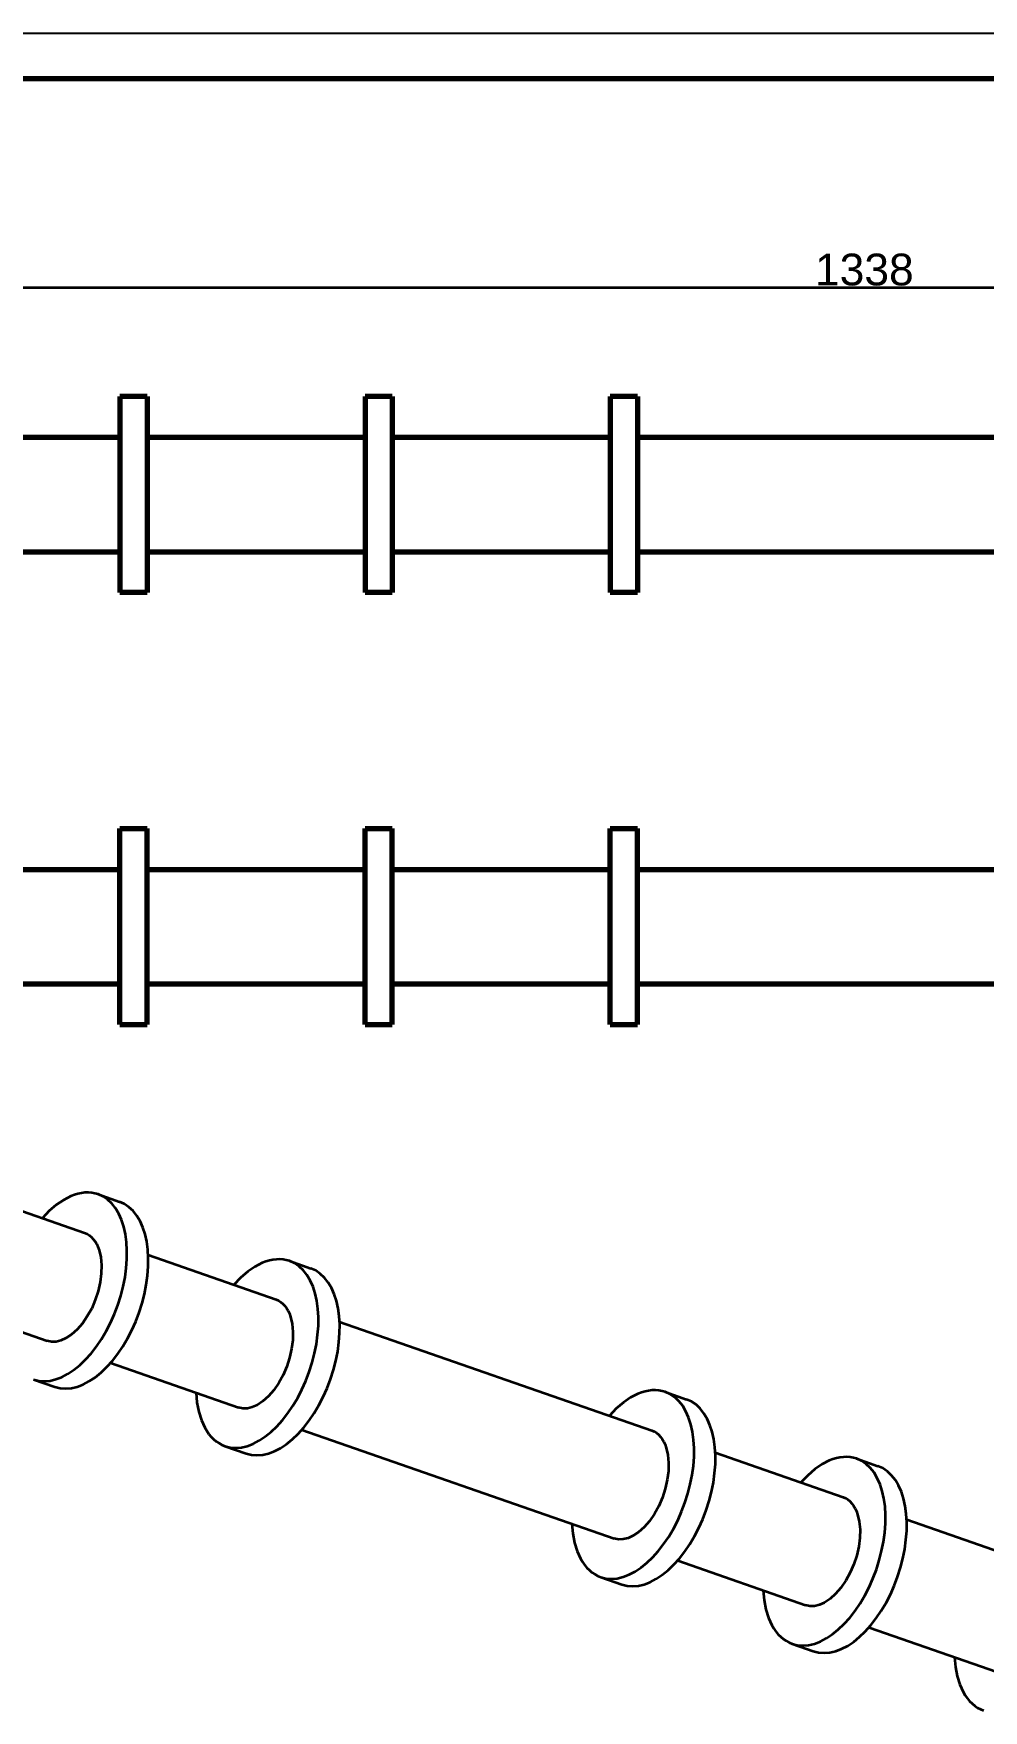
# Model space of a CAD drawing. Header units: millimetres. Extents: x 0 to 420, y 0 to 297.
# Drawn here: x 107.3 to 211.9, y 112.2 to 297 of the extents above; entities that cross this region are included whole.
import ezdxf
from ezdxf.enums import TextEntityAlignment as Align

# ---------------------------------------------------------------- set-up
doc = ezdxf.new("R2010")
doc.units = ezdxf.units.MM
doc.linetypes.add('DASHED', pattern=[1.524, 1.27, -0.254])
doc.styles.add('GOST', font='Arial')

msp = doc.modelspace()

# ---------------------------------------------------------------- linework, layer by layer
at = {"color": 7, "lineweight": 35}
msp.add_line((65, 269), (332.6, 269), dxfattribs=at)
at = {"color": 1, "lineweight": 70}
for p, q in [((116.8, 257), (116.8, 256.93)), ((119.8, 257), (116.8, 257)), ((116.8, 256.93), (116.8, 256.73)), ((119.8, 257), (119.8, 256.93)), ((119.8, 256.93), (119.8, 256.73)), ((143.8, 257), (143.8, 256.93)), ((146.8, 257), (143.8, 257)), ((143.8, 256.93), (143.8, 256.73)), ((146.8, 257), (146.8, 256.93)), ((146.8, 256.93), (146.8, 256.73)), ((170.8, 257), (170.8, 256.93)), ((173.8, 257), (170.8, 257)), ((170.8, 256.93), (170.8, 256.73)), ((173.8, 257), (173.8, 256.93)), ((173.8, 256.93), (173.8, 256.73)), ((116.8, 256.73), (116.8, 256.39)), ((116.8, 256.39), (116.8, 255.93)), ((116.8, 255.93), (116.8, 255.34)), ((116.8, 255.34), (116.8, 254.64)), ((119.8, 256.73), (119.8, 256.39)), ((119.8, 256.39), (119.8, 255.93)), ((119.8, 255.93), (119.8, 255.34)), ((119.8, 255.34), (119.8, 254.64)), ((143.8, 256.73), (143.8, 256.39)), ((143.8, 256.39), (143.8, 255.93)), ((143.8, 255.93), (143.8, 255.34)), ((143.8, 255.34), (143.8, 254.64)), ((146.8, 256.73), (146.8, 256.39)), ((146.8, 256.39), (146.8, 255.93)), ((146.8, 255.93), (146.8, 255.34)), ((146.8, 255.34), (146.8, 254.64)), ((170.8, 256.73), (170.8, 256.39)), ((170.8, 256.39), (170.8, 255.93)), ((170.8, 255.93), (170.8, 255.34)), ((170.8, 255.34), (170.8, 254.64)), ((173.8, 256.73), (173.8, 256.39)), ((173.8, 256.39), (173.8, 255.93)), ((173.8, 255.93), (173.8, 255.34)), ((173.8, 255.34), (173.8, 254.64)), ((116.8, 254.64), (116.8, 253.84)), ((116.8, 253.84), (116.8, 252.93)), ((119.8, 254.64), (119.8, 253.84)), ((119.8, 253.84), (119.8, 252.93)), ((143.8, 254.64), (143.8, 253.84)), ((143.8, 253.84), (143.8, 252.93)), ((146.8, 254.64), (146.8, 253.84)), ((146.8, 253.84), (146.8, 252.93)), ((170.8, 254.64), (170.8, 253.84)), ((170.8, 253.84), (170.8, 252.93)), ((173.8, 254.64), (173.8, 253.84)), ((173.8, 253.84), (173.8, 252.93)), ((116.8, 252.5), (92.8, 252.5)), ((116.8, 252.93), (116.8, 251.95)), ((116.8, 251.95), (116.8, 250.89)), ((119.8, 252.93), (119.8, 251.95)), ((143.8, 252.5), (119.8, 252.5)), ((119.8, 251.95), (119.8, 250.89)), ((143.8, 252.93), (143.8, 251.95)), ((143.8, 251.95), (143.8, 250.89)), ((146.8, 252.93), (146.8, 251.95)), ((170.8, 252.5), (146.8, 252.5)), ((146.8, 251.95), (146.8, 250.89)), ((170.8, 252.93), (170.8, 251.95)), ((170.8, 251.95), (170.8, 250.89)), ((173.8, 252.93), (173.8, 251.95)), ((223.8, 252.5), (173.8, 252.5)), ((173.8, 251.95), (173.8, 250.89)), ((116.8, 250.89), (116.8, 249.77)), ((116.8, 249.77), (116.8, 248.6)), ((119.8, 250.89), (119.8, 249.77)), ((119.8, 249.77), (119.8, 248.6)), ((143.8, 250.89), (143.8, 249.77)), ((143.8, 249.77), (143.8, 248.6)), ((146.8, 250.89), (146.8, 249.77)), ((146.8, 249.77), (146.8, 248.6)), ((170.8, 250.89), (170.8, 249.77)), ((170.8, 249.77), (170.8, 248.6)), ((173.8, 250.89), (173.8, 249.77)), ((173.8, 249.77), (173.8, 248.6)), ((116.8, 248.6), (116.8, 247.41)), ((119.8, 248.6), (119.8, 247.41)), ((143.8, 248.6), (143.8, 247.41)), ((146.8, 248.6), (146.8, 247.41)), ((170.8, 248.6), (170.8, 247.41)), ((173.8, 248.6), (173.8, 247.41)), ((116.8, 247.41), (116.8, 246.2)), ((116.8, 246.2), (116.8, 244.99)), ((119.8, 247.41), (119.8, 246.2)), ((119.8, 246.2), (119.8, 244.99)), ((143.8, 247.41), (143.8, 246.2)), ((143.8, 246.2), (143.8, 244.99)), ((146.8, 247.41), (146.8, 246.2)), ((146.8, 246.2), (146.8, 244.99)), ((170.8, 247.41), (170.8, 246.2)), ((170.8, 246.2), (170.8, 244.99)), ((173.8, 247.41), (173.8, 246.2)), ((173.8, 246.2), (173.8, 244.99)), ((116.8, 244.99), (116.8, 243.8)), ((119.8, 244.99), (119.8, 243.8)), ((143.8, 244.99), (143.8, 243.8)), ((146.8, 244.99), (146.8, 243.8)), ((170.8, 244.99), (170.8, 243.8)), ((173.8, 244.99), (173.8, 243.8)), ((116.8, 243.8), (116.8, 242.63)), ((116.8, 242.63), (116.8, 241.51)), ((119.8, 243.8), (119.8, 242.63)), ((119.8, 242.63), (119.8, 241.51)), ((143.8, 243.8), (143.8, 242.63)), ((143.8, 242.63), (143.8, 241.51)), ((146.8, 243.8), (146.8, 242.63)), ((146.8, 242.63), (146.8, 241.51)), ((170.8, 243.8), (170.8, 242.63)), ((170.8, 242.63), (170.8, 241.51)), ((173.8, 243.8), (173.8, 242.63)), ((173.8, 242.63), (173.8, 241.51)), ((116.8, 241.51), (116.8, 240.45)), ((116.8, 240.45), (116.8, 239.47)), ((119.8, 241.51), (119.8, 240.45)), ((119.8, 240.45), (119.8, 239.47)), ((143.8, 241.51), (143.8, 240.45)), ((143.8, 240.45), (143.8, 239.47)), ((146.8, 241.51), (146.8, 240.45)), ((146.8, 240.45), (146.8, 239.47)), ((170.8, 241.51), (170.8, 240.45)), ((170.8, 240.45), (170.8, 239.47)), ((173.8, 241.51), (173.8, 240.45)), ((173.8, 240.45), (173.8, 239.47)), ((92.8, 239.9), (116.8, 239.9)), ((116.8, 239.47), (116.8, 238.56)), ((116.8, 238.56), (116.8, 237.76)), ((119.8, 239.9), (143.8, 239.9)), ((119.8, 239.47), (119.8, 238.56)), ((119.8, 238.56), (119.8, 237.76)), ((143.8, 239.47), (143.8, 238.56)), ((143.8, 238.56), (143.8, 237.76)), ((146.8, 239.9), (170.8, 239.9)), ((146.8, 239.47), (146.8, 238.56)), ((146.8, 238.56), (146.8, 237.76)), ((170.8, 239.47), (170.8, 238.56)), ((170.8, 238.56), (170.8, 237.76)), ((173.8, 239.9), (223.8, 239.9)), ((173.8, 239.47), (173.8, 238.56)), ((173.8, 238.56), (173.8, 237.76)), ((116.8, 237.76), (116.8, 237.06)), ((116.8, 237.06), (116.8, 236.47)), ((119.8, 237.76), (119.8, 237.06)), ((119.8, 237.06), (119.8, 236.47)), ((143.8, 237.76), (143.8, 237.06)), ((143.8, 237.06), (143.8, 236.47)), ((146.8, 237.76), (146.8, 237.06)), ((146.8, 237.06), (146.8, 236.47)), ((170.8, 237.76), (170.8, 237.06)), ((170.8, 237.06), (170.8, 236.47)), ((173.8, 237.76), (173.8, 237.06)), ((173.8, 237.06), (173.8, 236.47)), ((116.8, 236.47), (116.8, 236.01)), ((116.8, 236.01), (116.8, 235.67)), ((116.8, 235.67), (116.8, 235.47)), ((116.8, 235.47), (116.8, 235.4)), ((119.8, 235.4), (116.8, 235.4)), ((119.8, 236.47), (119.8, 236.01)), ((119.8, 236.01), (119.8, 235.67)), ((119.8, 235.67), (119.8, 235.47)), ((119.8, 235.47), (119.8, 235.4)), ((143.8, 236.47), (143.8, 236.01)), ((143.8, 236.01), (143.8, 235.67)), ((143.8, 235.67), (143.8, 235.47)), ((143.8, 235.47), (143.8, 235.4)), ((146.8, 235.4), (143.8, 235.4)), ((146.8, 236.47), (146.8, 236.01)), ((146.8, 236.01), (146.8, 235.67)), ((146.8, 235.67), (146.8, 235.47)), ((146.8, 235.47), (146.8, 235.4)), ((170.8, 236.47), (170.8, 236.01)), ((170.8, 236.01), (170.8, 235.67)), ((170.8, 235.67), (170.8, 235.47)), ((170.8, 235.47), (170.8, 235.4)), ((173.8, 235.4), (170.8, 235.4)), ((173.8, 236.47), (173.8, 236.01)), ((173.8, 236.01), (173.8, 235.67)), ((173.8, 235.67), (173.8, 235.47)), ((173.8, 235.47), (173.8, 235.4)), ((116.8, 209.13), (116.8, 209.4)), ((116.8, 209.4), (119.8, 209.4)), ((116.8, 208.33), (116.8, 209.13)), ((119.8, 209.13), (119.8, 209.4)), ((119.8, 208.33), (119.8, 209.13)), ((143.8, 209.13), (143.8, 209.4)), ((143.8, 209.4), (146.8, 209.4)), ((143.8, 208.33), (143.8, 209.13)), ((146.8, 209.13), (146.8, 209.4)), ((146.8, 208.33), (146.8, 209.13)), ((170.8, 209.13), (170.8, 209.4)), ((170.8, 209.4), (173.8, 209.4)), ((170.8, 208.33), (170.8, 209.13)), ((173.8, 209.13), (173.8, 209.4)), ((173.8, 208.33), (173.8, 209.13)), ((116.8, 207.04), (116.8, 208.33)), ((116.8, 205.33), (116.8, 207.04)), ((119.8, 207.04), (119.8, 208.33)), ((119.8, 205.33), (119.8, 207.04)), ((143.8, 207.04), (143.8, 208.33)), ((143.8, 205.33), (143.8, 207.04)), ((146.8, 207.04), (146.8, 208.33)), ((146.8, 205.33), (146.8, 207.04)), ((170.8, 207.04), (170.8, 208.33)), ((170.8, 205.33), (170.8, 207.04)), ((173.8, 207.04), (173.8, 208.33)), ((173.8, 205.33), (173.8, 207.04)), ((116.8, 203.29), (116.8, 205.33)), ((119.8, 203.29), (119.8, 205.33)), ((143.8, 203.29), (143.8, 205.33)), ((146.8, 203.29), (146.8, 205.33)), ((170.8, 203.29), (170.8, 205.33)), ((173.8, 203.29), (173.8, 205.33)), ((92.8, 204.9), (116.8, 204.9)), ((116.8, 201), (116.8, 203.29)), ((119.8, 204.9), (143.8, 204.9)), ((119.8, 201), (119.8, 203.29)), ((143.8, 201), (143.8, 203.29)), ((146.8, 204.9), (170.8, 204.9)), ((146.8, 201), (146.8, 203.29)), ((170.8, 201), (170.8, 203.29)), ((173.8, 204.9), (223.8, 204.9)), ((173.8, 201), (173.8, 203.29)), ((116.8, 198.6), (116.8, 201)), ((119.8, 198.6), (119.8, 201)), ((143.8, 198.6), (143.8, 201)), ((146.8, 198.6), (146.8, 201)), ((170.8, 198.6), (170.8, 201)), ((173.8, 198.6), (173.8, 201)), ((116.8, 196.2), (116.8, 198.6)), ((119.8, 196.2), (119.8, 198.6)), ((143.8, 196.2), (143.8, 198.6)), ((146.8, 196.2), (146.8, 198.6)), ((170.8, 196.2), (170.8, 198.6)), ((173.8, 196.2), (173.8, 198.6)), ((116.8, 193.91), (116.8, 196.2)), ((119.8, 193.91), (119.8, 196.2)), ((143.8, 193.91), (143.8, 196.2)), ((146.8, 193.91), (146.8, 196.2)), ((170.8, 193.91), (170.8, 196.2)), ((173.8, 193.91), (173.8, 196.2)), ((92.8, 192.3), (116.8, 192.3)), ((116.8, 191.87), (116.8, 193.91)), ((119.8, 191.87), (119.8, 193.91)), ((119.8, 192.3), (143.8, 192.3)), ((143.8, 191.87), (143.8, 193.91)), ((146.8, 191.87), (146.8, 193.91)), ((146.8, 192.3), (170.8, 192.3)), ((170.8, 191.87), (170.8, 193.91)), ((173.8, 191.87), (173.8, 193.91)), ((173.8, 192.3), (223.8, 192.3)), ((116.8, 190.16), (116.8, 191.87)), ((119.8, 190.16), (119.8, 191.87)), ((143.8, 190.16), (143.8, 191.87)), ((146.8, 190.16), (146.8, 191.87)), ((170.8, 190.16), (170.8, 191.87)), ((173.8, 190.16), (173.8, 191.87)), ((116.8, 188.87), (116.8, 190.16)), ((116.8, 188.07), (116.8, 188.87)), ((119.8, 188.87), (119.8, 190.16)), ((119.8, 188.07), (119.8, 188.87)), ((143.8, 188.87), (143.8, 190.16)), ((143.8, 188.07), (143.8, 188.87)), ((146.8, 188.87), (146.8, 190.16)), ((146.8, 188.07), (146.8, 188.87)), ((170.8, 188.87), (170.8, 190.16)), ((170.8, 188.07), (170.8, 188.87)), ((173.8, 188.87), (173.8, 190.16)), ((173.8, 188.07), (173.8, 188.87)), ((116.8, 187.8), (116.8, 188.07)), ((116.8, 187.8), (119.8, 187.8)), ((119.8, 187.8), (119.8, 188.07)), ((143.8, 187.8), (143.8, 188.07)), ((143.8, 187.8), (146.8, 187.8)), ((146.8, 187.8), (146.8, 188.07)), ((170.8, 187.8), (170.8, 188.07)), ((170.8, 187.8), (173.8, 187.8)), ((173.8, 187.8), (173.8, 188.07))]:
    msp.add_line(p, q, dxfattribs=at)
at = {"color": 5, "linetype": 'DASHED', "lineweight": 35}
for p, q in [((116.8, 256.73), (116.8, 257)), ((119.8, 256.73), (119.8, 257)), ((143.8, 256.73), (143.8, 257)), ((146.8, 256.73), (146.8, 257)), ((170.8, 256.73), (170.8, 257)), ((173.8, 256.73), (173.8, 257)), ((116.8, 255.93), (116.8, 256.73)), ((116.8, 254.64), (116.8, 255.93)), ((119.8, 255.93), (119.8, 256.73)), ((119.8, 254.64), (119.8, 255.93)), ((143.8, 255.93), (143.8, 256.73)), ((143.8, 254.64), (143.8, 255.93)), ((146.8, 255.93), (146.8, 256.73)), ((146.8, 254.64), (146.8, 255.93)), ((170.8, 255.93), (170.8, 256.73)), ((170.8, 254.64), (170.8, 255.93)), ((173.8, 255.93), (173.8, 256.73)), ((173.8, 254.64), (173.8, 255.93)), ((116.8, 252.93), (116.8, 254.64)), ((119.8, 252.93), (119.8, 254.64)), ((143.8, 252.93), (143.8, 254.64)), ((146.8, 252.93), (146.8, 254.64)), ((170.8, 252.93), (170.8, 254.64)), ((173.8, 252.93), (173.8, 254.64)), ((116.8, 250.89), (116.8, 252.93)), ((116.8, 252.34), (116.8, 252.5)), ((116.8, 252.5), (116.8, 252.34)), ((116.8, 251.88), (116.8, 252.34)), ((116.8, 252.34), (116.8, 251.88)), ((116.8, 251.13), (116.8, 251.88)), ((116.8, 251.88), (116.8, 251.13)), ((119.8, 250.89), (119.8, 252.93)), ((119.8, 252.34), (119.8, 252.5)), ((119.8, 252.5), (119.8, 252.34)), ((119.8, 251.88), (119.8, 252.34)), ((119.8, 252.34), (119.8, 251.88)), ((119.8, 251.13), (119.8, 251.88)), ((119.8, 251.88), (119.8, 251.13)), ((143.8, 250.89), (143.8, 252.93)), ((143.8, 252.34), (143.8, 252.5)), ((143.8, 252.5), (143.8, 252.34)), ((143.8, 251.88), (143.8, 252.34)), ((143.8, 252.34), (143.8, 251.88)), ((143.8, 251.13), (143.8, 251.88)), ((143.8, 251.88), (143.8, 251.13)), ((146.8, 250.89), (146.8, 252.93)), ((146.8, 252.34), (146.8, 252.5)), ((146.8, 252.5), (146.8, 252.34)), ((146.8, 251.88), (146.8, 252.34)), ((146.8, 252.34), (146.8, 251.88)), ((146.8, 251.13), (146.8, 251.88)), ((146.8, 251.88), (146.8, 251.13)), ((170.8, 250.89), (170.8, 252.93)), ((170.8, 252.34), (170.8, 252.5)), ((170.8, 252.5), (170.8, 252.34)), ((170.8, 251.88), (170.8, 252.34)), ((170.8, 252.34), (170.8, 251.88)), ((170.8, 251.13), (170.8, 251.88)), ((170.8, 251.88), (170.8, 251.13)), ((173.8, 250.89), (173.8, 252.93)), ((173.8, 252.34), (173.8, 252.5)), ((173.8, 252.5), (173.8, 252.34)), ((173.8, 251.88), (173.8, 252.34)), ((173.8, 252.34), (173.8, 251.88)), ((173.8, 251.13), (173.8, 251.88)), ((173.8, 251.88), (173.8, 251.13)), ((116.8, 250.13), (116.8, 251.13)), ((116.8, 251.13), (116.8, 250.13)), ((116.8, 248.6), (116.8, 250.89)), ((116.8, 248.93), (116.8, 250.13)), ((116.8, 250.13), (116.8, 248.93)), ((119.8, 250.13), (119.8, 251.13)), ((119.8, 251.13), (119.8, 250.13)), ((119.8, 248.6), (119.8, 250.89)), ((119.8, 248.93), (119.8, 250.13)), ((119.8, 250.13), (119.8, 248.93)), ((143.8, 250.13), (143.8, 251.13)), ((143.8, 251.13), (143.8, 250.13)), ((143.8, 248.6), (143.8, 250.89)), ((143.8, 248.93), (143.8, 250.13)), ((143.8, 250.13), (143.8, 248.93)), ((146.8, 250.13), (146.8, 251.13)), ((146.8, 251.13), (146.8, 250.13)), ((146.8, 248.6), (146.8, 250.89)), ((146.8, 248.93), (146.8, 250.13)), ((146.8, 250.13), (146.8, 248.93)), ((170.8, 250.13), (170.8, 251.13)), ((170.8, 251.13), (170.8, 250.13)), ((170.8, 248.6), (170.8, 250.89)), ((170.8, 248.93), (170.8, 250.13)), ((170.8, 250.13), (170.8, 248.93)), ((173.8, 250.13), (173.8, 251.13)), ((173.8, 251.13), (173.8, 250.13)), ((173.8, 248.6), (173.8, 250.89)), ((173.8, 248.93), (173.8, 250.13)), ((173.8, 250.13), (173.8, 248.93)), ((116.8, 247.6), (116.8, 248.93)), ((116.8, 248.93), (116.8, 247.6)), ((116.8, 246.2), (116.8, 248.6)), ((116.8, 246.2), (116.8, 247.6)), ((116.8, 247.6), (116.8, 246.2)), ((119.8, 247.6), (119.8, 248.93)), ((119.8, 248.93), (119.8, 247.6)), ((119.8, 246.2), (119.8, 248.6)), ((119.8, 246.2), (119.8, 247.6)), ((119.8, 247.6), (119.8, 246.2)), ((143.8, 247.6), (143.8, 248.93)), ((143.8, 248.93), (143.8, 247.6)), ((143.8, 246.2), (143.8, 248.6)), ((143.8, 246.2), (143.8, 247.6)), ((143.8, 247.6), (143.8, 246.2)), ((146.8, 247.6), (146.8, 248.93)), ((146.8, 248.93), (146.8, 247.6)), ((146.8, 246.2), (146.8, 248.6)), ((146.8, 246.2), (146.8, 247.6)), ((146.8, 247.6), (146.8, 246.2)), ((170.8, 247.6), (170.8, 248.93)), ((170.8, 248.93), (170.8, 247.6)), ((170.8, 246.2), (170.8, 248.6)), ((170.8, 246.2), (170.8, 247.6)), ((170.8, 247.6), (170.8, 246.2)), ((173.8, 247.6), (173.8, 248.93)), ((173.8, 248.93), (173.8, 247.6)), ((173.8, 246.2), (173.8, 248.6)), ((173.8, 246.2), (173.8, 247.6)), ((173.8, 247.6), (173.8, 246.2)), ((116.8, 243.8), (116.8, 246.2)), ((116.8, 244.8), (116.8, 246.2)), ((116.8, 246.2), (116.8, 244.8)), ((119.8, 243.8), (119.8, 246.2)), ((119.8, 244.8), (119.8, 246.2)), ((119.8, 246.2), (119.8, 244.8)), ((143.8, 243.8), (143.8, 246.2)), ((143.8, 244.8), (143.8, 246.2)), ((143.8, 246.2), (143.8, 244.8)), ((146.8, 243.8), (146.8, 246.2)), ((146.8, 244.8), (146.8, 246.2)), ((146.8, 246.2), (146.8, 244.8)), ((170.8, 243.8), (170.8, 246.2)), ((170.8, 244.8), (170.8, 246.2)), ((170.8, 246.2), (170.8, 244.8)), ((173.8, 244.8), (173.8, 246.2)), ((173.8, 246.2), (173.8, 244.8)), ((173.8, 243.8), (173.8, 246.2)), ((116.8, 243.47), (116.8, 244.8)), ((116.8, 244.8), (116.8, 243.47)), ((119.8, 243.47), (119.8, 244.8)), ((119.8, 244.8), (119.8, 243.47)), ((143.8, 243.47), (143.8, 244.8)), ((143.8, 244.8), (143.8, 243.47)), ((146.8, 243.47), (146.8, 244.8)), ((146.8, 244.8), (146.8, 243.47)), ((170.8, 243.47), (170.8, 244.8)), ((170.8, 244.8), (170.8, 243.47)), ((173.8, 243.47), (173.8, 244.8)), ((173.8, 244.8), (173.8, 243.47)), ((116.8, 241.51), (116.8, 243.8)), ((116.8, 242.27), (116.8, 243.47)), ((116.8, 243.47), (116.8, 242.27)), ((116.8, 241.27), (116.8, 242.27)), ((116.8, 242.27), (116.8, 241.27)), ((119.8, 241.51), (119.8, 243.8)), ((119.8, 242.27), (119.8, 243.47)), ((119.8, 243.47), (119.8, 242.27)), ((119.8, 241.27), (119.8, 242.27)), ((119.8, 242.27), (119.8, 241.27)), ((143.8, 241.51), (143.8, 243.8)), ((143.8, 242.27), (143.8, 243.47)), ((143.8, 243.47), (143.8, 242.27)), ((143.8, 241.27), (143.8, 242.27)), ((143.8, 242.27), (143.8, 241.27)), ((146.8, 241.51), (146.8, 243.8)), ((146.8, 242.27), (146.8, 243.47)), ((146.8, 243.47), (146.8, 242.27)), ((146.8, 241.27), (146.8, 242.27)), ((146.8, 242.27), (146.8, 241.27)), ((170.8, 241.51), (170.8, 243.8)), ((170.8, 242.27), (170.8, 243.47)), ((170.8, 243.47), (170.8, 242.27)), ((170.8, 241.27), (170.8, 242.27)), ((170.8, 242.27), (170.8, 241.27)), ((173.8, 241.51), (173.8, 243.8)), ((173.8, 242.27), (173.8, 243.47)), ((173.8, 243.47), (173.8, 242.27)), ((173.8, 241.27), (173.8, 242.27)), ((173.8, 242.27), (173.8, 241.27)), ((116.8, 239.47), (116.8, 241.51)), ((116.8, 240.52), (116.8, 241.27)), ((116.8, 241.27), (116.8, 240.52)), ((116.8, 240.06), (116.8, 240.52)), ((116.8, 240.52), (116.8, 240.06)), ((119.8, 239.47), (119.8, 241.51)), ((119.8, 240.52), (119.8, 241.27)), ((119.8, 241.27), (119.8, 240.52)), ((119.8, 240.06), (119.8, 240.52)), ((119.8, 240.52), (119.8, 240.06)), ((143.8, 239.47), (143.8, 241.51)), ((143.8, 240.52), (143.8, 241.27)), ((143.8, 241.27), (143.8, 240.52)), ((143.8, 240.06), (143.8, 240.52)), ((143.8, 240.52), (143.8, 240.06)), ((146.8, 239.47), (146.8, 241.51)), ((146.8, 240.52), (146.8, 241.27)), ((146.8, 241.27), (146.8, 240.52)), ((146.8, 240.06), (146.8, 240.52)), ((146.8, 240.52), (146.8, 240.06)), ((170.8, 239.47), (170.8, 241.51)), ((170.8, 240.52), (170.8, 241.27)), ((170.8, 241.27), (170.8, 240.52)), ((170.8, 240.06), (170.8, 240.52)), ((170.8, 240.52), (170.8, 240.06)), ((173.8, 239.47), (173.8, 241.51)), ((173.8, 240.52), (173.8, 241.27)), ((173.8, 241.27), (173.8, 240.52)), ((173.8, 240.06), (173.8, 240.52)), ((173.8, 240.52), (173.8, 240.06)), ((116.8, 239.9), (116.8, 240.06)), ((116.8, 240.06), (116.8, 239.9)), ((116.8, 237.76), (116.8, 239.47)), ((119.8, 239.9), (119.8, 240.06)), ((119.8, 240.06), (119.8, 239.9)), ((119.8, 237.76), (119.8, 239.47)), ((143.8, 239.9), (143.8, 240.06)), ((143.8, 240.06), (143.8, 239.9)), ((143.8, 237.76), (143.8, 239.47)), ((146.8, 239.9), (146.8, 240.06)), ((146.8, 240.06), (146.8, 239.9)), ((146.8, 237.76), (146.8, 239.47)), ((170.8, 239.9), (170.8, 240.06)), ((170.8, 240.06), (170.8, 239.9)), ((170.8, 237.76), (170.8, 239.47)), ((173.8, 239.9), (173.8, 240.06)), ((173.8, 240.06), (173.8, 239.9)), ((173.8, 237.76), (173.8, 239.47)), ((116.8, 236.47), (116.8, 237.76)), ((119.8, 236.47), (119.8, 237.76)), ((143.8, 236.47), (143.8, 237.76)), ((146.8, 236.47), (146.8, 237.76)), ((170.8, 236.47), (170.8, 237.76)), ((173.8, 236.47), (173.8, 237.76)), ((116.8, 235.67), (116.8, 236.47)), ((116.8, 235.4), (116.8, 235.67)), ((119.8, 235.67), (119.8, 236.47)), ((119.8, 235.4), (119.8, 235.67)), ((143.8, 235.67), (143.8, 236.47)), ((143.8, 235.4), (143.8, 235.67)), ((146.8, 235.67), (146.8, 236.47)), ((146.8, 235.4), (146.8, 235.67)), ((170.8, 235.67), (170.8, 236.47)), ((170.8, 235.4), (170.8, 235.67)), ((173.8, 235.67), (173.8, 236.47)), ((173.8, 235.4), (173.8, 235.67)), ((116.8, 209.4), (116.8, 209.13)), ((116.8, 209.13), (116.8, 208.33)), ((119.8, 209.4), (119.8, 209.13)), ((119.8, 209.13), (119.8, 208.33)), ((143.8, 209.4), (143.8, 209.13)), ((143.8, 209.13), (143.8, 208.33)), ((146.8, 209.4), (146.8, 209.13)), ((146.8, 209.13), (146.8, 208.33)), ((170.8, 209.4), (170.8, 209.13)), ((170.8, 209.13), (170.8, 208.33)), ((173.8, 209.4), (173.8, 209.13)), ((173.8, 209.13), (173.8, 208.33)), ((116.8, 208.33), (116.8, 207.04)), ((116.8, 207.04), (116.8, 205.33)), ((119.8, 208.33), (119.8, 207.04)), ((119.8, 207.04), (119.8, 205.33)), ((143.8, 208.33), (143.8, 207.04)), ((143.8, 207.04), (143.8, 205.33)), ((146.8, 208.33), (146.8, 207.04)), ((146.8, 207.04), (146.8, 205.33)), ((170.8, 208.33), (170.8, 207.04)), ((170.8, 207.04), (170.8, 205.33)), ((173.8, 208.33), (173.8, 207.04)), ((173.8, 207.04), (173.8, 205.33)), ((116.8, 205.33), (116.8, 203.29)), ((119.8, 205.33), (119.8, 203.29)), ((143.8, 205.33), (143.8, 203.29)), ((146.8, 205.33), (146.8, 203.29)), ((170.8, 205.33), (170.8, 203.29)), ((173.8, 205.33), (173.8, 203.29)), ((116.8, 204.86), (116.8, 204.9)), ((116.8, 204.9), (116.8, 204.74)), ((116.8, 204.74), (116.8, 204.86)), ((116.8, 204.55), (116.8, 204.74)), ((116.8, 204.74), (116.8, 204.28)), ((116.8, 204.28), (116.8, 204.55)), ((116.8, 203.93), (116.8, 204.28)), ((116.8, 204.28), (116.8, 203.53)), ((116.8, 203.53), (116.8, 203.93)), ((116.8, 203.05), (116.8, 203.53)), ((116.8, 203.53), (116.8, 202.53)), ((116.8, 203.29), (116.8, 201)), ((119.8, 204.74), (119.8, 204.9)), ((119.8, 204.9), (119.8, 204.86)), ((119.8, 204.86), (119.8, 204.74)), ((119.8, 204.28), (119.8, 204.74)), ((119.8, 204.74), (119.8, 204.55)), ((119.8, 204.55), (119.8, 204.28)), ((119.8, 203.53), (119.8, 204.28)), ((119.8, 204.28), (119.8, 203.93)), ((119.8, 203.93), (119.8, 203.53)), ((119.8, 202.53), (119.8, 203.53)), ((119.8, 203.53), (119.8, 203.05)), ((119.8, 203.29), (119.8, 201)), ((143.8, 204.86), (143.8, 204.9)), ((143.8, 204.9), (143.8, 204.74)), ((143.8, 204.74), (143.8, 204.86)), ((143.8, 204.55), (143.8, 204.74)), ((143.8, 204.74), (143.8, 204.28)), ((143.8, 204.28), (143.8, 204.55)), ((143.8, 203.93), (143.8, 204.28)), ((143.8, 204.28), (143.8, 203.53)), ((143.8, 203.53), (143.8, 203.93)), ((143.8, 203.05), (143.8, 203.53)), ((143.8, 203.53), (143.8, 202.53)), ((143.8, 203.29), (143.8, 201)), ((146.8, 204.74), (146.8, 204.9)), ((146.8, 204.9), (146.8, 204.86)), ((146.8, 204.86), (146.8, 204.74)), ((146.8, 204.28), (146.8, 204.74)), ((146.8, 204.74), (146.8, 204.55)), ((146.8, 204.55), (146.8, 204.28)), ((146.8, 203.53), (146.8, 204.28)), ((146.8, 204.28), (146.8, 203.93)), ((146.8, 203.93), (146.8, 203.53)), ((146.8, 202.53), (146.8, 203.53)), ((146.8, 203.53), (146.8, 203.05)), ((146.8, 203.29), (146.8, 201)), ((170.8, 204.86), (170.8, 204.9)), ((170.8, 204.9), (170.8, 204.74)), ((170.8, 204.74), (170.8, 204.86)), ((170.8, 204.55), (170.8, 204.74)), ((170.8, 204.74), (170.8, 204.28)), ((170.8, 204.28), (170.8, 204.55)), ((170.8, 203.93), (170.8, 204.28)), ((170.8, 204.28), (170.8, 203.53)), ((170.8, 203.53), (170.8, 203.93)), ((170.8, 203.05), (170.8, 203.53)), ((170.8, 203.53), (170.8, 202.53)), ((170.8, 203.29), (170.8, 201)), ((173.8, 204.74), (173.8, 204.9)), ((173.8, 204.9), (173.8, 204.86)), ((173.8, 204.86), (173.8, 204.74)), ((173.8, 204.28), (173.8, 204.74)), ((173.8, 204.74), (173.8, 204.55)), ((173.8, 204.55), (173.8, 204.28)), ((173.8, 203.53), (173.8, 204.28)), ((173.8, 204.28), (173.8, 203.93)), ((173.8, 203.93), (173.8, 203.53)), ((173.8, 202.53), (173.8, 203.53)), ((173.8, 203.53), (173.8, 203.05)), ((173.8, 203.29), (173.8, 201)), ((116.8, 202.53), (116.8, 203.05)), ((116.8, 201.95), (116.8, 202.53)), ((116.8, 202.53), (116.8, 201.33)), ((116.8, 201.33), (116.8, 201.95)), ((119.8, 203.05), (119.8, 202.53)), ((119.8, 201.33), (119.8, 202.53)), ((119.8, 202.53), (119.8, 201.95)), ((119.8, 201.95), (119.8, 201.33)), ((143.8, 202.53), (143.8, 203.05)), ((143.8, 201.95), (143.8, 202.53)), ((143.8, 202.53), (143.8, 201.33)), ((143.8, 201.33), (143.8, 201.95)), ((146.8, 203.05), (146.8, 202.53)), ((146.8, 201.33), (146.8, 202.53)), ((146.8, 202.53), (146.8, 201.95)), ((146.8, 201.95), (146.8, 201.33)), ((170.8, 202.53), (170.8, 203.05)), ((170.8, 201.95), (170.8, 202.53)), ((170.8, 202.53), (170.8, 201.33)), ((170.8, 201.33), (170.8, 201.95)), ((173.8, 203.05), (173.8, 202.53)), ((173.8, 201.33), (173.8, 202.53)), ((173.8, 202.53), (173.8, 201.95)), ((173.8, 201.95), (173.8, 201.33)), ((116.8, 200.68), (116.8, 201.33)), ((116.8, 201.33), (116.8, 200)), ((116.8, 201), (116.8, 198.6)), ((116.8, 200), (116.8, 200.68)), ((116.8, 199.31), (116.8, 200)), ((116.8, 200), (116.8, 198.6)), ((119.8, 200), (119.8, 201.33)), ((119.8, 201.33), (119.8, 200.68)), ((119.8, 201), (119.8, 198.6)), ((119.8, 200.68), (119.8, 200)), ((119.8, 198.6), (119.8, 200)), ((119.8, 200), (119.8, 199.31)), ((143.8, 200.68), (143.8, 201.33)), ((143.8, 201.33), (143.8, 200)), ((143.8, 201), (143.8, 198.6)), ((143.8, 200), (143.8, 200.68)), ((143.8, 199.31), (143.8, 200)), ((143.8, 200), (143.8, 198.6)), ((146.8, 200), (146.8, 201.33)), ((146.8, 201.33), (146.8, 200.68)), ((146.8, 201), (146.8, 198.6)), ((146.8, 200.68), (146.8, 200)), ((146.8, 198.6), (146.8, 200)), ((146.8, 200), (146.8, 199.31)), ((170.8, 200.68), (170.8, 201.33)), ((170.8, 201.33), (170.8, 200)), ((170.8, 201), (170.8, 198.6)), ((170.8, 200), (170.8, 200.68)), ((170.8, 199.31), (170.8, 200)), ((170.8, 200), (170.8, 198.6)), ((173.8, 200), (173.8, 201.33)), ((173.8, 201.33), (173.8, 200.68)), ((173.8, 201), (173.8, 198.6)), ((173.8, 200.68), (173.8, 200)), ((173.8, 198.6), (173.8, 200)), ((173.8, 200), (173.8, 199.31)), ((116.8, 198.6), (116.8, 199.31)), ((116.8, 198.6), (116.8, 196.2)), ((116.8, 198.6), (116.8, 197.2)), ((116.8, 197.89), (116.8, 198.6)), ((116.8, 197.2), (116.8, 197.89)), ((119.8, 199.31), (119.8, 198.6)), ((119.8, 198.6), (119.8, 196.2)), ((119.8, 198.6), (119.8, 197.89)), ((119.8, 197.2), (119.8, 198.6)), ((119.8, 197.89), (119.8, 197.2)), ((143.8, 198.6), (143.8, 199.31)), ((143.8, 198.6), (143.8, 196.2)), ((143.8, 198.6), (143.8, 197.2)), ((143.8, 197.89), (143.8, 198.6)), ((143.8, 197.2), (143.8, 197.89)), ((146.8, 199.31), (146.8, 198.6)), ((146.8, 198.6), (146.8, 196.2)), ((146.8, 198.6), (146.8, 197.89)), ((146.8, 197.2), (146.8, 198.6)), ((146.8, 197.89), (146.8, 197.2)), ((170.8, 198.6), (170.8, 199.31)), ((170.8, 198.6), (170.8, 196.2)), ((170.8, 198.6), (170.8, 197.2)), ((170.8, 197.89), (170.8, 198.6)), ((170.8, 197.2), (170.8, 197.89)), ((173.8, 199.31), (173.8, 198.6)), ((173.8, 198.6), (173.8, 196.2)), ((173.8, 198.6), (173.8, 197.89)), ((173.8, 197.2), (173.8, 198.6)), ((173.8, 197.89), (173.8, 197.2)), ((116.8, 197.2), (116.8, 195.87)), ((116.8, 196.52), (116.8, 197.2)), ((116.8, 195.87), (116.8, 196.52)), ((116.8, 196.2), (116.8, 193.91)), ((116.8, 195.87), (116.8, 194.67)), ((116.8, 195.25), (116.8, 195.87)), ((119.8, 197.2), (119.8, 196.52)), ((119.8, 195.87), (119.8, 197.2)), ((119.8, 196.52), (119.8, 195.87)), ((119.8, 196.2), (119.8, 193.91)), ((119.8, 195.87), (119.8, 195.25)), ((119.8, 194.67), (119.8, 195.87)), ((143.8, 197.2), (143.8, 195.87)), ((143.8, 196.52), (143.8, 197.2)), ((143.8, 195.87), (143.8, 196.52)), ((143.8, 196.2), (143.8, 193.91)), ((143.8, 195.87), (143.8, 194.67)), ((143.8, 195.25), (143.8, 195.87)), ((146.8, 197.2), (146.8, 196.52)), ((146.8, 195.87), (146.8, 197.2)), ((146.8, 196.52), (146.8, 195.87)), ((146.8, 196.2), (146.8, 193.91)), ((146.8, 195.87), (146.8, 195.25)), ((146.8, 194.67), (146.8, 195.87)), ((170.8, 197.2), (170.8, 195.87)), ((170.8, 196.52), (170.8, 197.2)), ((170.8, 195.87), (170.8, 196.52)), ((170.8, 196.2), (170.8, 193.91)), ((170.8, 195.87), (170.8, 194.67)), ((170.8, 195.25), (170.8, 195.87)), ((173.8, 197.2), (173.8, 196.52)), ((173.8, 195.87), (173.8, 197.2)), ((173.8, 196.52), (173.8, 195.87)), ((173.8, 196.2), (173.8, 193.91)), ((173.8, 195.87), (173.8, 195.25)), ((173.8, 194.67), (173.8, 195.87)), ((116.8, 194.67), (116.8, 195.25)), ((116.8, 194.67), (116.8, 193.67)), ((116.8, 194.15), (116.8, 194.67)), ((116.8, 193.67), (116.8, 194.15)), ((119.8, 195.25), (119.8, 194.67)), ((119.8, 194.67), (119.8, 194.15)), ((119.8, 193.67), (119.8, 194.67)), ((119.8, 194.15), (119.8, 193.67)), ((143.8, 194.67), (143.8, 195.25)), ((143.8, 194.67), (143.8, 193.67)), ((143.8, 194.15), (143.8, 194.67)), ((143.8, 193.67), (143.8, 194.15)), ((146.8, 195.25), (146.8, 194.67)), ((146.8, 194.67), (146.8, 194.15)), ((146.8, 193.67), (146.8, 194.67)), ((146.8, 194.15), (146.8, 193.67)), ((170.8, 194.67), (170.8, 195.25)), ((170.8, 194.67), (170.8, 193.67)), ((170.8, 194.15), (170.8, 194.67)), ((170.8, 193.67), (170.8, 194.15)), ((173.8, 195.25), (173.8, 194.67)), ((173.8, 194.67), (173.8, 194.15)), ((173.8, 193.67), (173.8, 194.67)), ((173.8, 194.15), (173.8, 193.67)), ((116.8, 193.91), (116.8, 191.87)), ((116.8, 193.67), (116.8, 192.92)), ((116.8, 193.27), (116.8, 193.67)), ((116.8, 192.92), (116.8, 193.27)), ((116.8, 192.92), (116.8, 192.46)), ((116.8, 192.65), (116.8, 192.92)), ((116.8, 192.46), (116.8, 192.65)), ((116.8, 192.46), (116.8, 192.3)), ((116.8, 192.34), (116.8, 192.46)), ((116.8, 192.3), (116.8, 192.34)), ((119.8, 193.91), (119.8, 191.87)), ((119.8, 193.67), (119.8, 193.27)), ((119.8, 192.92), (119.8, 193.67)), ((119.8, 193.27), (119.8, 192.92)), ((119.8, 192.92), (119.8, 192.65)), ((119.8, 192.46), (119.8, 192.92)), ((119.8, 192.65), (119.8, 192.46)), ((119.8, 192.46), (119.8, 192.34)), ((119.8, 192.3), (119.8, 192.46)), ((119.8, 192.34), (119.8, 192.3)), ((143.8, 193.91), (143.8, 191.87)), ((143.8, 193.67), (143.8, 192.92)), ((143.8, 193.27), (143.8, 193.67)), ((143.8, 192.92), (143.8, 193.27)), ((143.8, 192.92), (143.8, 192.46)), ((143.8, 192.65), (143.8, 192.92)), ((143.8, 192.46), (143.8, 192.65)), ((143.8, 192.46), (143.8, 192.3)), ((143.8, 192.34), (143.8, 192.46)), ((143.8, 192.3), (143.8, 192.34)), ((146.8, 193.91), (146.8, 191.87)), ((146.8, 193.67), (146.8, 193.27)), ((146.8, 192.92), (146.8, 193.67)), ((146.8, 193.27), (146.8, 192.92)), ((146.8, 192.92), (146.8, 192.65)), ((146.8, 192.46), (146.8, 192.92)), ((146.8, 192.65), (146.8, 192.46)), ((146.8, 192.46), (146.8, 192.34)), ((146.8, 192.3), (146.8, 192.46)), ((146.8, 192.34), (146.8, 192.3)), ((170.8, 193.91), (170.8, 191.87)), ((170.8, 193.67), (170.8, 192.92)), ((170.8, 193.27), (170.8, 193.67)), ((170.8, 192.92), (170.8, 193.27)), ((170.8, 192.92), (170.8, 192.46)), ((170.8, 192.65), (170.8, 192.92)), ((170.8, 192.46), (170.8, 192.65)), ((170.8, 192.46), (170.8, 192.3)), ((170.8, 192.34), (170.8, 192.46)), ((170.8, 192.3), (170.8, 192.34)), ((173.8, 193.91), (173.8, 191.87)), ((173.8, 193.67), (173.8, 193.27)), ((173.8, 192.92), (173.8, 193.67)), ((173.8, 193.27), (173.8, 192.92)), ((173.8, 192.92), (173.8, 192.65)), ((173.8, 192.46), (173.8, 192.92)), ((173.8, 192.65), (173.8, 192.46)), ((173.8, 192.46), (173.8, 192.34)), ((173.8, 192.3), (173.8, 192.46)), ((173.8, 192.34), (173.8, 192.3)), ((116.8, 191.87), (116.8, 190.16)), ((119.8, 191.87), (119.8, 190.16)), ((143.8, 191.87), (143.8, 190.16)), ((146.8, 191.87), (146.8, 190.16)), ((170.8, 191.87), (170.8, 190.16)), ((173.8, 191.87), (173.8, 190.16)), ((116.8, 190.16), (116.8, 188.87)), ((116.8, 188.87), (116.8, 188.07)), ((119.8, 190.16), (119.8, 188.87)), ((119.8, 188.87), (119.8, 188.07)), ((143.8, 190.16), (143.8, 188.87)), ((143.8, 188.87), (143.8, 188.07)), ((146.8, 190.16), (146.8, 188.87)), ((146.8, 188.87), (146.8, 188.07)), ((170.8, 190.16), (170.8, 188.87)), ((170.8, 188.87), (170.8, 188.07)), ((173.8, 190.16), (173.8, 188.87)), ((173.8, 188.87), (173.8, 188.07)), ((116.8, 188.07), (116.8, 187.8)), ((119.8, 188.07), (119.8, 187.8)), ((143.8, 188.07), (143.8, 187.8)), ((146.8, 188.07), (146.8, 187.8)), ((170.8, 188.07), (170.8, 187.8)), ((173.8, 188.07), (173.8, 187.8))]:
    msp.add_line(p, q, dxfattribs=at)
at = {"color": 1, "lineweight": 35}
for p, q in [((98.83, 169.76), (112.91, 164.85)), ((110.59, 168.47), (109.79, 167.93)), ((111.39, 168.88), (110.59, 168.47)), ((111.78, 169.04), (111.39, 168.88)), ((112.18, 169.15), (111.78, 169.04)), ((112.57, 169.24), (112.18, 169.15)), ((112.95, 169.28), (112.57, 169.24)), ((113.33, 169.29), (112.95, 169.28)), ((113.69, 169.26), (113.33, 169.29)), ((114.05, 169.2), (113.69, 169.26)), ((114.4, 169.1), (114.05, 169.2)), ((114.94, 168.85), (114.4, 169.1)), ((114.4, 169.1), (116.74, 168.28)), ((115.45, 168.51), (114.94, 168.85)), ((115.91, 168.08), (115.45, 168.51)), ((117.28, 168.03), (116.74, 168.28)), ((109.01, 167.26), (108.26, 166.47)), ((109.79, 167.93), (109.01, 167.26)), ((116.32, 167.56), (115.91, 168.08)), ((116.68, 166.95), (116.32, 167.56)), ((116.98, 166.27), (116.68, 166.95)), ((117.79, 167.69), (117.28, 168.03)), ((118.25, 167.26), (117.79, 167.69)), ((118.66, 166.74), (118.25, 167.26)), ((119.02, 166.13), (118.66, 166.74)), ((112.91, 164.85), (113.18, 164.73)), ((113.18, 164.73), (113.43, 164.58)), ((113.43, 164.58), (113.66, 164.39)), ((117.23, 165.51), (116.98, 166.27)), ((117.41, 164.7), (117.23, 165.51)), ((117.53, 163.82), (117.41, 164.7)), ((119.33, 165.45), (119.02, 166.13)), ((119.57, 164.7), (119.33, 165.45)), ((119.75, 163.88), (119.57, 164.7)), ((113.66, 164.39), (113.87, 164.17)), ((113.87, 164.17), (114.06, 163.91)), ((114.06, 163.91), (114.24, 163.62)), ((114.24, 163.62), (114.38, 163.3)), ((114.38, 163.3), (114.51, 162.94)), ((114.51, 162.94), (114.69, 162.16)), ((117.58, 162.9), (117.53, 163.82)), ((117.57, 161.94), (117.58, 162.9)), ((119.87, 163.01), (119.75, 163.88)), ((119.93, 162.09), (119.87, 163.01)), ((114.69, 162.16), (114.77, 161.3)), ((114.77, 161.3), (114.75, 160.37)), ((117.36, 159.95), (117.5, 160.95)), ((117.5, 160.95), (117.57, 161.94)), ((119.84, 160.14), (119.92, 161.13)), ((119.91, 162.41), (134, 157.5)), ((119.92, 161.13), (119.93, 162.09)), ((131.67, 161.12), (130.88, 160.58)), ((132.47, 161.53), (131.67, 161.12)), ((132.87, 161.69), (132.47, 161.53)), ((133.26, 161.8), (132.87, 161.69)), ((133.65, 161.89), (133.26, 161.8)), ((134.03, 161.93), (133.65, 161.89)), ((134.41, 161.94), (134.03, 161.93)), ((134.78, 161.91), (134.41, 161.94)), ((135.13, 161.85), (134.78, 161.91)), ((135.48, 161.75), (135.13, 161.85)), ((136.02, 161.5), (135.48, 161.75)), ((135.48, 161.75), (137.82, 160.93)), ((136.53, 161.16), (136.02, 161.5)), ((136.99, 160.73), (136.53, 161.16)), ((138.37, 160.69), (137.82, 160.93)), ((114.63, 159.41), (114.4, 158.43)), ((114.75, 160.37), (114.63, 159.41)), ((116.9, 157.91), (117.16, 158.93)), ((117.16, 158.93), (117.36, 159.95)), ((119.5, 158.11), (119.7, 159.13)), ((119.7, 159.13), (119.84, 160.14)), ((130.1, 159.91), (129.34, 159.12)), ((130.88, 160.58), (130.1, 159.91)), ((137.4, 160.21), (136.99, 160.73)), ((137.76, 159.6), (137.4, 160.21)), ((138.07, 158.92), (137.76, 159.6)), ((138.31, 158.16), (138.07, 158.92)), ((138.87, 160.34), (138.37, 160.69)), ((139.33, 159.91), (138.87, 160.34)), ((139.75, 159.39), (139.33, 159.91)), ((140.11, 158.78), (139.75, 159.39)), ((94.68, 157.86), (108.77, 152.95)), ((114.09, 157.46), (113.69, 156.53)), ((114.4, 158.43), (114.09, 157.46)), ((116.58, 156.9), (116.9, 157.91)), ((118.92, 156.08), (119.24, 157.09)), ((119.24, 157.09), (119.5, 158.11)), ((134, 157.5), (134.26, 157.38)), ((134.26, 157.38), (134.51, 157.23)), ((134.51, 157.23), (134.74, 157.04)), ((138.49, 157.35), (138.31, 158.16)), ((138.61, 156.47), (138.49, 157.35)), ((140.41, 158.1), (140.11, 158.78)), ((140.65, 157.35), (140.41, 158.1)), ((140.84, 156.53), (140.65, 157.35)), ((113.21, 155.66), (112.68, 154.88)), ((113.69, 156.53), (113.21, 155.66)), ((115.77, 154.95), (116.2, 155.91)), ((116.2, 155.91), (116.58, 156.9)), ((118.54, 155.09), (118.92, 156.08)), ((134.74, 157.04), (134.95, 156.82)), ((134.95, 156.82), (135.15, 156.56)), ((135.15, 156.56), (135.32, 156.27)), ((135.32, 156.27), (135.47, 155.95)), ((135.47, 155.95), (135.59, 155.59)), ((135.59, 155.59), (135.78, 154.81)), ((138.67, 155.55), (138.61, 156.47)), ((138.66, 154.59), (138.67, 155.55)), ((140.95, 155.66), (140.84, 156.53)), ((141.01, 154.74), (140.95, 155.66)), ((111.47, 153.65), (110.84, 153.23)), ((112.09, 154.2), (111.47, 153.65)), ((112.68, 154.88), (112.09, 154.2)), ((114.78, 153.15), (115.3, 154.03)), ((115.3, 154.03), (115.77, 154.95)), ((117.64, 153.21), (118.11, 154.13)), ((118.11, 154.13), (118.54, 155.09)), ((135.78, 154.81), (135.86, 153.95)), ((135.86, 153.95), (135.83, 153.02)), ((138.44, 152.6), (138.58, 153.6)), ((138.58, 153.6), (138.66, 154.59)), ((140.93, 152.79), (141, 153.78)), ((141, 155.06), (175.38, 143.07)), ((141, 153.78), (141.01, 154.74)), ((109.25, 152.85), (108.77, 152.95)), ((109.76, 152.86), (109.25, 152.85)), ((110.3, 152.99), (109.76, 152.86)), ((110.84, 153.23), (110.3, 152.99)), ((113.02, 150.88), (113.63, 151.57)), ((113.63, 151.57), (114.22, 152.33)), ((114.22, 152.33), (114.78, 153.15)), ((116.56, 151.51), (117.12, 152.33)), ((117.12, 152.33), (117.64, 153.21)), ((135.71, 152.06), (135.49, 151.08)), ((135.83, 153.02), (135.71, 152.06)), ((137.98, 150.56), (138.24, 151.58)), ((138.24, 151.58), (138.44, 152.6)), ((140.58, 150.76), (140.79, 151.78)), ((140.79, 151.78), (140.93, 152.79)), ((111.07, 149.31), (111.73, 149.75)), ((111.73, 149.75), (112.38, 150.27)), ((112.38, 150.27), (113.02, 150.88)), ((114.72, 149.46), (115.36, 150.07)), ((115.36, 150.07), (115.98, 150.75)), ((115.77, 150.51), (129.85, 145.6)), ((115.98, 150.75), (116.56, 151.51)), ((135.17, 150.11), (134.77, 149.18)), ((135.49, 151.08), (135.17, 150.11)), ((137.66, 149.55), (137.98, 150.56)), ((140, 148.73), (140.32, 149.74)), ((140.32, 149.74), (140.58, 150.76)), ((107.29, 148.7), (107.87, 148.55)), ((107.29, 148.7), (109.63, 147.88)), ((107.87, 148.55), (108.47, 148.51)), ((108.47, 148.51), (109.1, 148.56)), ((109.1, 148.56), (109.75, 148.71)), ((109.63, 147.88), (110.21, 147.74)), ((109.75, 148.71), (110.41, 148.96)), ((110.41, 148.96), (111.07, 149.31)), ((111.45, 147.74), (112.09, 147.9)), ((112.09, 147.9), (112.75, 148.15)), ((112.75, 148.15), (113.41, 148.49)), ((113.41, 148.49), (114.07, 148.93)), ((114.07, 148.93), (114.72, 149.46)), ((134.3, 148.31), (133.76, 147.53)), ((134.77, 149.18), (134.3, 148.31)), ((136.85, 147.6), (137.28, 148.56)), ((137.28, 148.56), (137.66, 149.55)), ((139.63, 147.74), (140, 148.73)), ((110.21, 147.74), (110.82, 147.69)), ((110.82, 147.69), (111.45, 147.74)), ((125.19, 147.22), (125.29, 146.14)), ((125.29, 146.14), (125.49, 145.13)), ((132.56, 146.3), (131.92, 145.88)), ((133.17, 146.85), (132.56, 146.3)), ((133.76, 147.53), (133.17, 146.85)), ((135.86, 145.8), (136.38, 146.68)), ((136.38, 146.68), (136.85, 147.6)), ((138.72, 145.86), (139.2, 146.78)), ((139.2, 146.78), (139.63, 147.74)), ((172.26, 146.15), (171.48, 145.48)), ((173.06, 146.7), (172.26, 146.15)), ((173.86, 147.11), (173.06, 146.7)), ((174.25, 147.26), (173.86, 147.11)), ((174.65, 147.38), (174.25, 147.26)), ((175.04, 147.46), (174.65, 147.38)), ((175.42, 147.5), (175.04, 147.46)), ((175.8, 147.51), (175.42, 147.5)), ((176.16, 147.48), (175.8, 147.51)), ((176.52, 147.42), (176.16, 147.48)), ((176.87, 147.32), (176.52, 147.42)), ((177.41, 147.07), (176.87, 147.32)), ((176.87, 147.32), (179.21, 146.5)), ((177.92, 146.73), (177.41, 147.07)), ((178.38, 146.3), (177.92, 146.73)), ((178.79, 145.78), (178.38, 146.3)), ((179.75, 146.26), (179.21, 146.5)), ((180.26, 145.92), (179.75, 146.26)), ((125.49, 145.13), (125.77, 144.21)), ((125.77, 144.21), (126.14, 143.39)), ((130.33, 145.5), (129.85, 145.6)), ((130.85, 145.51), (130.33, 145.5)), ((131.38, 145.64), (130.85, 145.51)), ((131.92, 145.88), (131.38, 145.64)), ((134.1, 143.53), (134.72, 144.22)), ((134.72, 144.22), (135.31, 144.98)), ((135.31, 144.98), (135.86, 145.8)), ((137.06, 143.4), (137.65, 144.16)), ((137.65, 144.16), (138.2, 144.98)), ((138.2, 144.98), (138.72, 145.86)), ((171.48, 145.48), (170.73, 144.69)), ((179.15, 145.17), (178.79, 145.78)), ((179.45, 144.49), (179.15, 145.17)), ((179.7, 143.74), (179.45, 144.49)), ((180.72, 145.48), (180.26, 145.92)), ((181.13, 144.96), (180.72, 145.48)), ((181.49, 144.36), (181.13, 144.96)), ((181.79, 143.67), (181.49, 144.36)), ((126.14, 143.39), (126.36, 143.02)), ((126.36, 143.02), (126.6, 142.68)), ((126.6, 142.68), (126.85, 142.38)), ((126.85, 142.38), (127.12, 142.11)), ((132.15, 141.96), (132.81, 142.4)), ((132.81, 142.4), (133.47, 142.92)), ((133.47, 142.92), (134.1, 143.53)), ((135.81, 142.11), (136.44, 142.72)), ((136.44, 142.72), (137.06, 143.4)), ((136.85, 143.16), (171.24, 131.17)), ((175.38, 143.07), (175.65, 142.96)), ((175.65, 142.96), (175.9, 142.81)), ((175.9, 142.81), (176.13, 142.62)), ((176.13, 142.62), (176.34, 142.39)), ((176.34, 142.39), (176.53, 142.13)), ((179.88, 142.92), (179.7, 143.74)), ((180, 142.05), (179.88, 142.92)), ((182.04, 142.92), (181.79, 143.67)), ((182.22, 142.1), (182.04, 142.92)), ((127.12, 142.11), (127.41, 141.86)), ((127.41, 141.86), (127.72, 141.66)), ((127.72, 141.66), (128.04, 141.49)), ((128.04, 141.49), (128.37, 141.35)), ((128.37, 141.35), (128.95, 141.2)), ((128.37, 141.35), (130.71, 140.53)), ((128.95, 141.2), (129.56, 141.16)), ((129.56, 141.16), (130.19, 141.21)), ((130.19, 141.21), (130.83, 141.36)), ((130.71, 140.53), (131.29, 140.39)), ((130.83, 141.36), (131.49, 141.61)), ((131.49, 141.61), (132.15, 141.96)), ((132.53, 140.39), (133.18, 140.55)), ((133.18, 140.55), (133.83, 140.8)), ((133.83, 140.8), (134.5, 141.14)), ((134.5, 141.14), (135.16, 141.58)), ((135.16, 141.58), (135.81, 142.11)), ((176.53, 142.13), (176.7, 141.84)), ((176.7, 141.84), (176.85, 141.52)), ((176.85, 141.52), (176.98, 141.17)), ((176.98, 141.17), (177.16, 140.39)), ((180.05, 141.13), (180, 142.05)), ((180.04, 140.17), (180.05, 141.13)), ((182.34, 141.23), (182.22, 142.1)), ((182.4, 140.31), (182.34, 141.23)), ((182.38, 140.63), (196.47, 135.72)), ((131.29, 140.39), (131.9, 140.34)), ((131.9, 140.34), (132.53, 140.39)), ((177.22, 138.6), (177.1, 137.63)), ((177.16, 140.39), (177.24, 139.52)), ((177.24, 139.52), (177.22, 138.6)), ((179.83, 138.17), (179.97, 139.18)), ((179.97, 139.18), (180.04, 140.17)), ((182.31, 138.36), (182.39, 139.35)), ((182.39, 139.35), (182.4, 140.31)), ((193.35, 138.8), (192.57, 138.13)), ((194.14, 139.35), (193.35, 138.8)), ((194.94, 139.76), (194.14, 139.35)), ((195.34, 139.91), (194.94, 139.76)), ((195.73, 140.03), (195.34, 139.91)), ((196.12, 140.11), (195.73, 140.03)), ((196.5, 140.15), (196.12, 140.11)), ((196.88, 140.16), (196.5, 140.15)), ((197.25, 140.13), (196.88, 140.16)), ((197.6, 140.07), (197.25, 140.13)), ((197.95, 139.97), (197.6, 140.07)), ((198.49, 139.72), (197.95, 139.97)), ((197.95, 139.97), (200.29, 139.15)), ((199, 139.38), (198.49, 139.72)), ((199.46, 138.95), (199, 139.38)), ((199.87, 138.43), (199.46, 138.95)), ((200.84, 138.91), (200.29, 139.15)), ((201.34, 138.57), (200.84, 138.91)), ((177.1, 137.63), (176.87, 136.65)), ((179.37, 136.13), (179.63, 137.15)), ((179.63, 137.15), (179.83, 138.17)), ((181.97, 136.33), (182.17, 137.35)), ((182.17, 137.35), (182.31, 138.36)), ((192.57, 138.13), (191.81, 137.34)), ((200.23, 137.82), (199.87, 138.43)), ((200.54, 137.14), (200.23, 137.82)), ((200.78, 136.39), (200.54, 137.14)), ((201.8, 138.13), (201.34, 138.57)), ((202.22, 137.61), (201.8, 138.13)), ((202.57, 137.01), (202.22, 137.61)), ((202.88, 136.32), (202.57, 137.01)), ((176.56, 135.68), (176.16, 134.75)), ((176.87, 136.65), (176.56, 135.68)), ((178.67, 134.13), (179.04, 135.12)), ((179.04, 135.12), (179.37, 136.13)), ((181.39, 134.31), (181.71, 135.32)), ((181.71, 135.32), (181.97, 136.33)), ((196.47, 135.72), (196.73, 135.61)), ((196.73, 135.61), (196.98, 135.46)), ((196.98, 135.46), (197.21, 135.27)), ((197.21, 135.27), (197.42, 135.04)), ((197.42, 135.04), (197.62, 134.78)), ((200.96, 135.57), (200.78, 136.39)), ((201.08, 134.7), (200.96, 135.57)), ((203.12, 135.57), (202.88, 136.32)), ((203.31, 134.75), (203.12, 135.57)), ((175.15, 133.1), (174.56, 132.43)), ((175.68, 133.89), (175.15, 133.1)), ((176.16, 134.75), (175.68, 133.89)), ((177.77, 132.25), (178.24, 133.17)), ((178.24, 133.17), (178.67, 134.13)), ((180.58, 132.35), (181.01, 133.32)), ((181.01, 133.32), (181.39, 134.31)), ((197.62, 134.78), (197.79, 134.49)), ((197.79, 134.49), (197.94, 134.17)), ((197.94, 134.17), (198.06, 133.82)), ((198.06, 133.82), (198.25, 133.04)), ((201.14, 133.78), (201.08, 134.7)), ((201.13, 132.82), (201.14, 133.78)), ((203.42, 133.88), (203.31, 134.75)), ((203.48, 132.96), (203.42, 133.88)), ((203.47, 133.28), (217.55, 128.37)), ((166.58, 132.8), (166.68, 131.71)), ((166.68, 131.71), (166.87, 130.7)), ((172.77, 131.21), (172.23, 131.08)), ((173.31, 131.45), (172.77, 131.21)), ((173.94, 131.87), (173.31, 131.45)), ((174.56, 132.43), (173.94, 131.87)), ((176.69, 130.55), (177.25, 131.37)), ((177.25, 131.37), (177.77, 132.25)), ((179.59, 130.56), (180.11, 131.43)), ((180.11, 131.43), (180.58, 132.35)), ((198.3, 131.25), (198.18, 130.28)), ((198.25, 133.04), (198.33, 132.17)), ((198.33, 132.17), (198.3, 131.25)), ((200.91, 130.82), (201.05, 131.83)), ((201.05, 131.83), (201.13, 132.82)), ((203.39, 131.01), (203.47, 132)), ((203.47, 132), (203.48, 132.96)), ((166.87, 130.7), (167.16, 129.78)), ((167.16, 129.78), (167.53, 128.96)), ((171.72, 131.07), (171.24, 131.17)), ((172.23, 131.08), (171.72, 131.07)), ((175.49, 129.11), (176.1, 129.79)), ((176.1, 129.79), (176.69, 130.55)), ((178.45, 128.98), (179.03, 129.73)), ((179.03, 129.73), (179.59, 130.56)), ((198.18, 130.28), (197.96, 129.3)), ((200.45, 128.78), (200.71, 129.8)), ((200.71, 129.8), (200.91, 130.82)), ((203.05, 128.98), (203.26, 130)), ((203.26, 130), (203.39, 131.01)), ((167.53, 128.96), (167.75, 128.59)), ((167.75, 128.59), (167.98, 128.26)), ((167.98, 128.26), (168.24, 127.95)), ((168.24, 127.95), (168.51, 127.68)), ((168.51, 127.68), (168.8, 127.44)), ((172.88, 127.19), (173.54, 127.53)), ((173.54, 127.53), (174.2, 127.97)), ((174.2, 127.97), (174.85, 128.5)), ((174.85, 128.5), (175.49, 129.11)), ((176.54, 127.15), (177.19, 127.68)), ((177.19, 127.68), (177.83, 128.29)), ((177.83, 128.29), (178.45, 128.98)), ((178.24, 128.73), (192.32, 123.82)), ((197.64, 128.33), (197.24, 127.41)), ((197.96, 129.3), (197.64, 128.33)), ((199.75, 126.78), (200.13, 127.77)), ((200.13, 127.77), (200.45, 128.78)), ((202.47, 126.96), (202.79, 127.97)), ((202.79, 127.97), (203.05, 128.98)), ((168.8, 127.44), (169.1, 127.23)), ((169.1, 127.23), (169.42, 127.06)), ((169.42, 127.06), (169.76, 126.92)), ((169.76, 126.92), (170.33, 126.78)), ((169.76, 126.92), (172.1, 126.11)), ((170.33, 126.78), (170.94, 126.73)), ((170.94, 126.73), (171.57, 126.78)), ((171.57, 126.78), (172.22, 126.93)), ((172.1, 126.11), (172.68, 125.96)), ((172.22, 126.93), (172.88, 127.19)), ((172.68, 125.96), (173.29, 125.91)), ((173.29, 125.91), (173.92, 125.97)), ((173.92, 125.97), (174.56, 126.12)), ((174.56, 126.12), (175.22, 126.37)), ((175.22, 126.37), (175.88, 126.71)), ((175.88, 126.71), (176.54, 127.15)), ((196.23, 125.75), (195.64, 125.08)), ((196.77, 126.54), (196.23, 125.75)), ((197.24, 127.41), (196.77, 126.54)), ((198.85, 124.9), (199.32, 125.82)), ((199.32, 125.82), (199.75, 126.78)), ((201.67, 125), (202.09, 125.97)), ((202.09, 125.97), (202.47, 126.96)), ((187.66, 125.45), (187.76, 124.36)), ((187.76, 124.36), (187.96, 123.35)), ((192.8, 123.72), (192.32, 123.82)), ((193.85, 123.86), (193.32, 123.73)), ((194.39, 124.1), (193.85, 123.86)), ((195.03, 124.52), (194.39, 124.1)), ((195.64, 125.08), (195.03, 124.52)), ((197.78, 123.2), (198.33, 124.02)), ((198.33, 124.02), (198.85, 124.9)), ((200.67, 123.21), (201.19, 124.08)), ((201.19, 124.08), (201.67, 125)), ((187.96, 123.35), (188.24, 122.43)), ((188.24, 122.43), (188.61, 121.61)), ((193.32, 123.73), (192.8, 123.72)), ((196.57, 121.76), (197.19, 122.44)), ((197.19, 122.44), (197.78, 123.2)), ((199.53, 121.63), (200.12, 122.38)), ((200.12, 122.38), (200.67, 123.21)), ((188.61, 121.61), (188.83, 121.24)), ((188.83, 121.24), (189.07, 120.91)), ((189.07, 120.91), (189.32, 120.6)), ((189.32, 120.6), (189.59, 120.33)), ((189.59, 120.33), (189.88, 120.09)), ((193.96, 119.84), (194.62, 120.18)), ((194.62, 120.18), (195.28, 120.62)), ((195.28, 120.62), (195.93, 121.15)), ((195.93, 121.15), (196.57, 121.76)), ((197.63, 119.8), (198.28, 120.33)), ((198.28, 120.33), (198.91, 120.94)), ((198.91, 120.94), (199.53, 121.63)), ((199.32, 121.38), (213.4, 116.47)), ((189.88, 120.09), (190.19, 119.88)), ((190.19, 119.88), (190.51, 119.71)), ((190.51, 119.71), (190.84, 119.57)), ((190.84, 119.57), (191.42, 119.43)), ((190.84, 119.57), (193.18, 118.76)), ((191.42, 119.43), (192.03, 119.38)), ((192.03, 119.38), (192.66, 119.43)), ((192.66, 119.43), (193.3, 119.58)), ((193.18, 118.76), (193.76, 118.61)), ((193.3, 119.58), (193.96, 119.84)), ((193.76, 118.61), (194.37, 118.56)), ((194.37, 118.56), (195, 118.62)), ((195, 118.62), (195.65, 118.77)), ((195.65, 118.77), (196.3, 119.02)), ((196.3, 119.02), (196.97, 119.36)), ((196.97, 119.36), (197.63, 119.8)), ((208.75, 118.1), (208.85, 117.01)), ((208.85, 117.01), (209.04, 116)), ((209.04, 116), (209.33, 115.08)), ((209.33, 115.08), (209.7, 114.26)), ((209.7, 114.26), (209.91, 113.89)), ((209.91, 113.89), (210.15, 113.56)), ((210.15, 113.56), (210.4, 113.25)), ((210.4, 113.25), (210.68, 112.98)), ((210.68, 112.98), (210.96, 112.74)), ((210.96, 112.74), (211.27, 112.53)), ((211.27, 112.53), (211.59, 112.36)), ((211.59, 112.36), (211.92, 112.22))]:
    msp.add_line(p, q, dxfattribs=at)
at = {"color": 7, "lineweight": 25}
msp.add_lwpolyline([(0, 0), (420, 0), (420, 297), (0, 297)], close=True, dxfattribs=at)
at = {"color": 7, "lineweight": 70}
msp.add_lwpolyline([(20, 5), (415, 5), (415, 292), (20, 292)], close=True, dxfattribs=at)

# ---------------------------------------------------------------- texts
at = {"color": 7, "style": 'GOST'}
msp.add_text('1338', height=3.5, dxfattribs=at).set_placement((198.8, 271), align=Align.MIDDLE)

doc.saveas('drawing.dxf')
